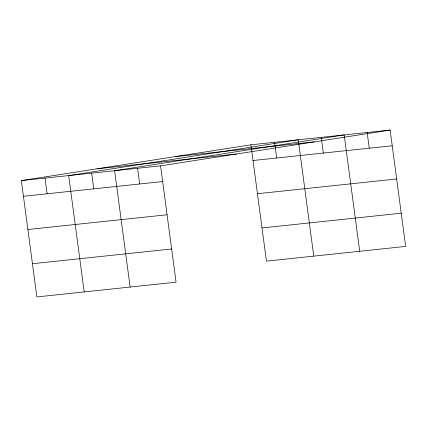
<?xml version="1.0" encoding="UTF-8"?>
<svg xmlns="http://www.w3.org/2000/svg" width="427" height="427" viewBox="0 0 427 427"><rect width="100%" height="100%" fill="white"/><g stroke="black" fill="none" stroke-linecap="round" stroke-linejoin="round"><path stroke-width="0.64" d="M21.35 180.594L160.552 165.852L176.073 282.188L36.871 296.936L21.35 180.594L250.927 144.812L390.129 130.064L405.65 246.406L266.448 261.148L250.927 144.812M160.552 165.852L390.129 130.064M175.166 156.618L314.368 141.876M97.11 168.788L236.312 154.046M253.024 160.509L392.221 145.767M23.448 196.297L162.644 181.555M257.454 193.719L396.651 178.977M27.878 229.507L167.074 214.765M262.018 227.938L401.22 213.196M32.441 263.726L171.643 248.984M367.161 132.498L369.254 148.201M359.715 251.268L344.189 134.932L114.612 170.72L130.139 287.056M321.221 137.366L323.319 153.063M313.776 256.136L298.254 139.794L68.678 175.582L84.199 291.919M274.593 142.303L276.685 158.006M137.585 168.286L139.677 183.989M91.645 173.154L93.743 188.851M45.016 178.091L47.109 193.794"/></g></svg>
